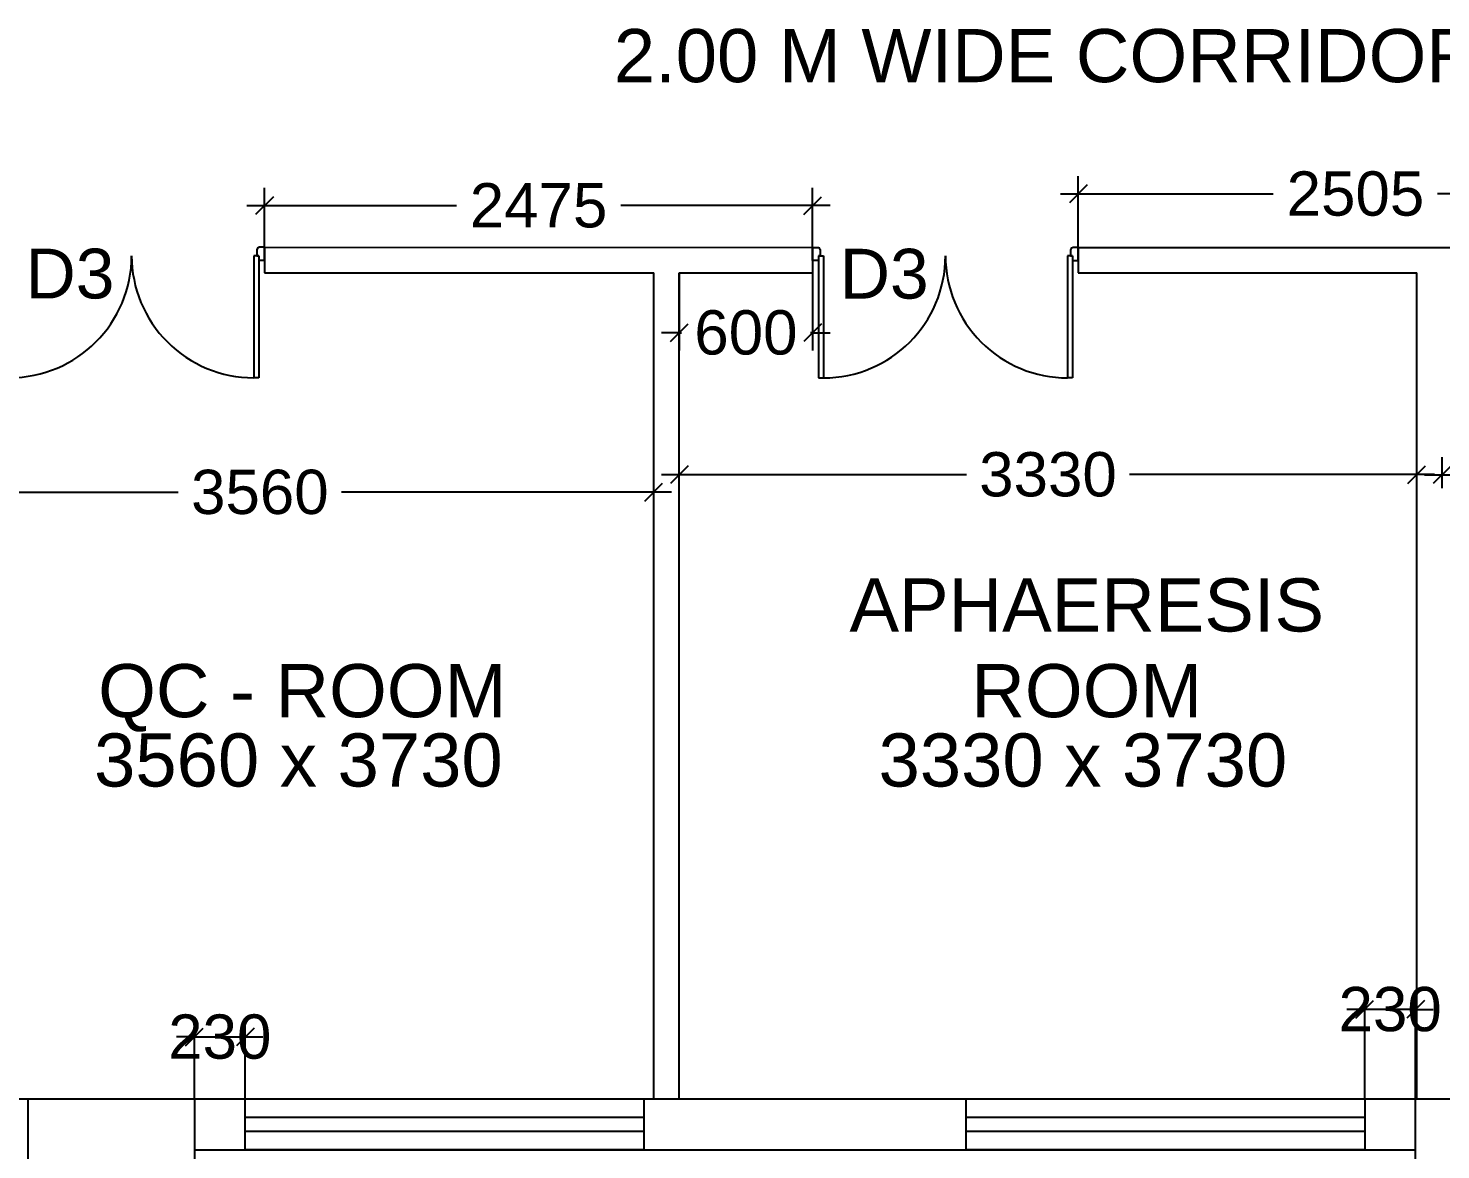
# Model space of a CAD drawing. Extents: x 7897917 to 8423973, y -6487334 to -6173396.
# Drawn here: x 7980594 to 7986973, y -6433034 to -6427969 of the extents above; entities that cross this region are included whole.
import ezdxf
from ezdxf.enums import TextEntityAlignment as Align

# ---------------------------------------------------------------- set-up
doc = ezdxf.new("R2010")
doc.units = 0
doc.header["$LTSCALE"] = 600
doc.header["$MEASUREMENT"] = 0
doc.header["$PDMODE"] = 35
doc.layers.get('0').update_dxf_attribs({"linetype": 'CONTINUOUS'})
doc.layers.get('Defpoints').update_dxf_attribs({"linetype": 'CONTINUOUS'})
for name, color, linetype in [('DIMEN', 5, 'CONTINUOUS'), ('DOOR', 32, 'CONTINUOUS'), ('joinery', 7, 'CONTINUOUS'), ('LA-column', 3, 'CONTINUOUS'), ('REVISIONS', 6, 'CONTINUOUS'), ('Room Dim', 1, 'CONTINUOUS'), ('TEXT', 6, 'CONTINUOUS'), ('Walls', 7, 'CONTINUOUS'), ('WIN', 151, 'CONTINUOUS'), ('Working Dim', 5, 'CONTINUOUS')]:
    doc.layers.add(name, color=color, linetype=linetype)
doc.styles.add('ari', font='arial.ttf')
doc.styles.add('ARIAL', font='arial.ttf')
doc.dimstyles.new('int. dim', dxfattribs={"dimtxt": 450, "dimasz": 80, "dimexe": 80, "dimexo": 0, "dimgap": 70, "dimtad": 0, "dimdec": 0, "dimzin": 12, "dimdsep": 46, "dimtxsty": 'ari', "dimblk": 'OBLIQUE', "dimcen": 2, "dimdle": 80, "dimclrd": 256, "dimclre": 256, "dimclrt": 6, "dimadec": 0, "dimazin": 0, "dimtfac": 1, "dimtdec": 0, "dimtix": 1, "dimtmove": 2, "dimatfit": 3, "dimfxl": 1, "dimtolj": 1, "dimtzin": 0, "dimlwd": -1, "dimlwe": -1, "dimarcsym": 0})

# ---------------------------------------------------------------- blocks, each defined once
blk = doc.blocks.new('_Oblique')
at = {"color": 0, "linetype": 'ByBlock', "lineweight": -2}
blk.add_line((-0.5, -0.5), (0.5, 0.5), dxfattribs=at)
blk = doc.blocks.new('*D1566')
at = {"layer": 'Defpoints', "color": 0, "transparency": 16777216}
for p in [(7990179.1, -6429985.3), (7986979.1, -6430045.4, 13), (7990179.1, -6430045.4, 13)]:
    blk.add_point(p, dxfattribs=at)
at = {"layer": 'Working Dim', "transparency": 16777216}
for p, q in [((7986979.1, -6430045.4), (7986979.1, -6429905.3)), ((7990179.1, -6430045.4), (7990179.1, -6429905.3)), ((7986899.1, -6429985.3), (7988210.8, -6429985.3)), ((7990259.1, -6429985.3), (7988947.3, -6429985.3))]:
    blk.add_line(p, q, dxfattribs=at)
at = {"layer": 'Working Dim', "transparency": 16777216, "xscale": 80, "yscale": 80, "zscale": 80, "rotation": 180}
blk.add_blockref('_Oblique', (7986979.1, -6429985.3), dxfattribs=at)
at = {"layer": 'Working Dim', "transparency": 16777216, "xscale": 80, "yscale": 80, "zscale": 80}
blk.add_blockref('_Oblique', (7990179.1, -6429985.3), dxfattribs=at)
at = {"layer": 'Working Dim', "color": 6, "transparency": 16777216, "insert": (7988579.1, -6429985.3), "char_height": 200, "attachment_point": 5, "style": 'ari'}
blk.add_mtext('\\A1;3200', dxfattribs=at)
blk = doc.blocks.new('*D1575')
at = {"layer": 'Defpoints', "color": 0, "transparency": 16777216}
for p in [(7983418.9, -6430064.2), (7979860.9, -6430124.3, 13), (7983418.9, -6430124.3, 73.4)]:
    blk.add_point(p, dxfattribs=at)
at = {"layer": 'Working Dim', "transparency": 16777216}
for p, q in [((7979860.9, -6430124.3), (7979860.9, -6429984.2)), ((7983418.9, -6430124.3), (7983418.9, -6429984.2)), ((7979780.9, -6430064.2), (7981271.7, -6430064.2)), ((7983498.9, -6430064.2), (7982008.1, -6430064.2))]:
    blk.add_line(p, q, dxfattribs=at)
at = {"layer": 'Working Dim', "transparency": 16777216, "xscale": 80, "yscale": 80, "zscale": 80, "rotation": 180}
blk.add_blockref('_Oblique', (7979860.9, -6430064.2), dxfattribs=at)
at = {"layer": 'Working Dim', "transparency": 16777216, "xscale": 80, "yscale": 80, "zscale": 80}
blk.add_blockref('_Oblique', (7983418.9, -6430064.2), dxfattribs=at)
at = {"layer": 'Working Dim', "color": 6, "transparency": 16777216, "insert": (7981639.9, -6430064.2), "char_height": 200, "attachment_point": 5, "style": 'ari'}
blk.add_mtext('\\A1;3560', dxfattribs=at)
blk = doc.blocks.new('*D1576')
at = {"layer": 'Defpoints', "color": 0, "transparency": 16777216}
for p in [(7986864.1, -6429984.6), (7986864.1, -6430029.2, 13.3), (7983533.9, -6430060.4, -1.9)]:
    blk.add_point(p, dxfattribs=at)
at = {"layer": 'Working Dim', "transparency": 16777216}
for p, q in [((7983533.9, -6430060.4), (7983533.9, -6429904.6)), ((7986864.1, -6430029.2), (7986864.1, -6429904.6)), ((7983453.9, -6429984.6), (7984830.7, -6429984.6)), ((7986944.1, -6429984.6), (7985567.2, -6429984.6))]:
    blk.add_line(p, q, dxfattribs=at)
at = {"layer": 'Working Dim', "transparency": 16777216, "xscale": 80, "yscale": 80, "zscale": 80, "rotation": 180}
blk.add_blockref('_Oblique', (7983533.9, -6429984.6), dxfattribs=at)
at = {"layer": 'Working Dim', "transparency": 16777216, "xscale": 80, "yscale": 80, "zscale": 80}
blk.add_blockref('_Oblique', (7986864.1, -6429984.6), dxfattribs=at)
at = {"layer": 'Working Dim', "color": 6, "transparency": 16777216, "insert": (7985199, -6429984.6), "char_height": 200, "attachment_point": 5, "style": 'ari'}
blk.add_mtext('\\A1;3330', dxfattribs=at)
blk = doc.blocks.new('Z$W@#1275')
at = {"layer": 'DOOR'}
for p, q in [((73.1, 1500), (0, 1500)), ((0, 1500), (0, 1467.1)), ((0, 1467.1), (1.8, 1467.1)), ((11, 1456.1), (11, 1458)), ((11, 1456.1), (47.5, 1456.1)), ((47.5, 1467.1), (736.4, 1467.1)), ((47.5, 1467.1), (47.5, 1438.9)), ((47.5, 1456.1), (47.5, 1467.1)), ((47.5, 1467.1), (73.1, 1467.1)), ((47.5, 1438.9), (736.4, 1438.9)), ((73.1, 1467.1), (73.1, 1500)), ((736.4, 1467.1), (736.4, 1438.9)), ((0, 32.9), (1.8, 32.9)), ((0, 0), (0, 32.9)), ((73.1, 0), (0, 0)), ((11, 43.8), (11, 42)), ((11, 43.8), (47.5, 43.8)), ((47.5, 61.1), (736.4, 61.1)), ((47.5, 32.9), (47.5, 61.1)), ((47.5, 43.8), (47.5, 32.9)), ((47.5, 32.9), (736.4, 32.9)), ((47.5, 32.9), (73.1, 32.9)), ((73.1, 32.9), (73.1, 0)), ((736.4, 32.9), (736.4, 61.1))]:
    blk.add_line(p, q, dxfattribs=at)
for centre, start, end in [((11, 1467.1), 180, 270), ((11, 32.9), 90, 180)]:
    blk.add_arc(centre, 9.13, start, end, dxfattribs=at)
at = {"layer": 'DOOR', "color": 145}
for centre, start, end in [((47.5, 1438.9), 270, 0), ((47.5, 61.1), 0, 90)]:
    blk.add_arc(centre, 688.9, start, end, dxfattribs=at)
blk = doc.blocks.new('*D1659')
at = {"layer": 'Defpoints', "color": 0, "transparency": 16777216}
for p in [(7981574, -6432524.2), (7981344.1, -6432803.9, 18.8), (7981574, -6432803.9, 2.4)]:
    blk.add_point(p, dxfattribs=at)
at = {"layer": 'Working Dim', "transparency": 16777216}
for p, q in [((7981344.1, -6432803.9), (7981344.1, -6432444.2)), ((7981574, -6432803.9), (7981574, -6432444.2)), ((7981344.1, -6432524.2), (7981264.1, -6432524.2)), ((7981344.1, -6432524.2), (7981574, -6432524.2)), ((7981574, -6432524.2), (7981654, -6432524.2))]:
    blk.add_line(p, q, dxfattribs=at)
at = {"layer": 'Working Dim', "transparency": 16777216, "xscale": 80, "yscale": 80, "zscale": 80}
blk.add_blockref('_Oblique', (7981344.1, -6432524.2), dxfattribs=at)
at = {"layer": 'Working Dim', "transparency": 16777216, "xscale": 80, "yscale": 80, "zscale": 80, "rotation": 180}
blk.add_blockref('_Oblique', (7981574, -6432524.2), dxfattribs=at)
at = {"layer": 'Working Dim', "color": 6, "transparency": 16777216, "insert": (7981459, -6432524.2), "char_height": 200, "attachment_point": 5, "style": 'ari'}
blk.add_mtext('\\A1;230', dxfattribs=at)
blk = doc.blocks.new('*D1660')
at = {"layer": 'Defpoints', "color": 0, "transparency": 16777216}
for p in [(7986629.3, -6432399.9), (7986629.3, -6432803.9, 2.4), (7986859.1, -6432803.9, 4.1)]:
    blk.add_point(p, dxfattribs=at)
at = {"layer": 'Working Dim', "transparency": 16777216}
for p, q in [((7986629.3, -6432803.9), (7986629.3, -6432319.9)), ((7986859.1, -6432803.9), (7986859.1, -6432319.9)), ((7986629.3, -6432399.9), (7986549.3, -6432399.9)), ((7986859.1, -6432399.9), (7986629.3, -6432399.9)), ((7986859.1, -6432399.9), (7986939.1, -6432399.9))]:
    blk.add_line(p, q, dxfattribs=at)
at = {"layer": 'Working Dim', "transparency": 16777216, "xscale": 80, "yscale": 80, "zscale": 80}
blk.add_blockref('_Oblique', (7986629.3, -6432399.9), dxfattribs=at)
at = {"layer": 'Working Dim', "transparency": 16777216, "xscale": 80, "yscale": 80, "zscale": 80, "rotation": 180}
blk.add_blockref('_Oblique', (7986859.1, -6432399.9), dxfattribs=at)
at = {"layer": 'Working Dim', "color": 6, "transparency": 16777216, "insert": (7986744.2, -6432399.9), "char_height": 200, "attachment_point": 5, "style": 'ari'}
blk.add_mtext('\\A1;230', dxfattribs=at)
blk = doc.blocks.new('*D1671')
at = {"layer": 'Defpoints', "color": 0, "transparency": 16777216}
for p in [(7983533.9, -6429073.7, 34.2), (7984135.9, -6429073.7, 32.1), (7984135.9, -6429343.9)]:
    blk.add_point(p, dxfattribs=at)
at = {"layer": 'Working Dim', "transparency": 16777216}
for p, q in [((7983533.9, -6429073.7), (7983533.9, -6429423.9)), ((7984135.9, -6429073.7), (7984135.9, -6429423.9)), ((7983533.9, -6429343.9), (7983453.9, -6429343.9)), ((7983533.9, -6429343.9), (7983543.7, -6429343.9)), ((7984135.9, -6429343.9), (7984126, -6429343.9)), ((7984135.9, -6429343.9), (7984215.9, -6429343.9))]:
    blk.add_line(p, q, dxfattribs=at)
at = {"layer": 'Working Dim', "transparency": 16777216, "xscale": 80, "yscale": 80, "zscale": 80}
blk.add_blockref('_Oblique', (7983533.9, -6429343.9), dxfattribs=at)
at = {"layer": 'Working Dim', "transparency": 16777216, "xscale": 80, "yscale": 80, "zscale": 80, "rotation": 180}
blk.add_blockref('_Oblique', (7984135.9, -6429343.9), dxfattribs=at)
at = {"layer": 'Working Dim', "color": 6, "transparency": 16777216, "insert": (7983834.9, -6429343.9), "char_height": 200, "attachment_point": 5, "style": 'ari'}
blk.add_mtext('\\A1;600', dxfattribs=at)
blk = doc.blocks.new('*D2341')
at = {"layer": 'Defpoints', "color": 0, "transparency": 16777216}
for p in [(7984135.9, -6428769.9), (7981660.9, -6428958.1, -49.6), (7984135.9, -6428958.1, 32.1)]:
    blk.add_point(p, dxfattribs=at)
at = {"layer": 'Working Dim', "transparency": 16777216}
for p, q in [((7981660.9, -6428958.1), (7981660.9, -6428689.9)), ((7984135.9, -6428958.1), (7984135.9, -6428689.9)), ((7981580.9, -6428769.9), (7982527.3, -6428769.9)), ((7984215.9, -6428769.9), (7983269.5, -6428769.9))]:
    blk.add_line(p, q, dxfattribs=at)
at = {"layer": 'Working Dim', "transparency": 16777216, "xscale": 80, "yscale": 80, "zscale": 80, "rotation": 180}
blk.add_blockref('_Oblique', (7981660.9, -6428769.9), dxfattribs=at)
at = {"layer": 'Working Dim', "transparency": 16777216, "xscale": 80, "yscale": 80, "zscale": 80}
blk.add_blockref('_Oblique', (7984135.9, -6428769.9), dxfattribs=at)
at = {"layer": 'Working Dim', "color": 6, "transparency": 16777216, "insert": (7982898.4, -6428769.9), "char_height": 200, "attachment_point": 5, "style": 'ari'}
blk.add_mtext('\\A1;2475', dxfattribs=at)
blk = doc.blocks.new('*D2342')
at = {"layer": 'Defpoints', "color": 0, "transparency": 16777216}
for p in [(7987839.1, -6428716.8), (7985335.9, -6428958.7, 32.1), (7987839.1, -6428958.7, 21.5)]:
    blk.add_point(p, dxfattribs=at)
at = {"layer": 'Working Dim', "transparency": 16777216}
for p, q in [((7985335.9, -6428958.7), (7985335.9, -6428636.8)), ((7987839.1, -6428958.7), (7987839.1, -6428636.8)), ((7985255.9, -6428716.8), (7986216.4, -6428716.8)), ((7987919.1, -6428716.8), (7986958.6, -6428716.8))]:
    blk.add_line(p, q, dxfattribs=at)
at = {"layer": 'Working Dim', "transparency": 16777216, "xscale": 80, "yscale": 80, "zscale": 80, "rotation": 180}
blk.add_blockref('_Oblique', (7985335.9, -6428716.8), dxfattribs=at)
at = {"layer": 'Working Dim', "transparency": 16777216, "xscale": 80, "yscale": 80, "zscale": 80}
blk.add_blockref('_Oblique', (7987839.1, -6428716.8), dxfattribs=at)
at = {"layer": 'Working Dim', "color": 6, "transparency": 16777216, "insert": (7986587.5, -6428716.8), "char_height": 200, "attachment_point": 5, "style": 'ari'}
blk.add_mtext('\\A1;2505', dxfattribs=at)

msp = doc.modelspace()

# ---------------------------------------------------------------- linework, layer by layer
at = {"layer": 'LA-column', "color": 2, "flags": 128}
for points, elevation in [([(7981344.05, -6433553.854), (7980594.05, -6433553.854), (7980594.05, -6432803.854), (7981344.05, -6432803.854)], 18.837), ([(7987459.058, -6433403.854), (7986859.058, -6433403.854), (7986859.058, -6432803.854), (7987459.058, -6432803.854)], 4.1)]:
    msp.add_lwpolyline(points, close=True, dxfattribs=dict(at, elevation=elevation))
at = {"layer": 'REVISIONS'}
for p, q in [((7981658.919, -6428958.052, -2.221), (7984135.895, -6428958.686, 24.951)), ((7981660.919, -6428958.051, -98.502), (7981660.919, -6429073.062, -98.29)), ((7984135.895, -6428958.686, 32.073), (7984135.895, -6429073.697, 32.073)), ((7985335.895, -6428958.685, 22.167), (7987839.084, -6428958.685, 15.229)), ((7985335.895, -6428958.685, 30.503), (7985335.895, -6429073.697, 30.714)), ((7981660.919, -6429073.065, 5.408), (7983418.876, -6429073.697, 34.37)), ((7983418.876, -6432803.876, 2.39), (7983418.876, -6429073.697, -2.451)), ((7983533.885, -6429073.697, 34.169), (7984135.895, -6429073.697, 33.968)), ((7983533.885, -6432803.876, 2.39), (7983533.885, -6429073.697, -2.451)), ((7985335.895, -6429073.697, 31.872), (7986864.058, -6429073.697, 28.353)), ((7986864.058, -6432803.854, 17.559), (7986864.058, -6429073.697, 12.718))]:
    msp.add_line(p, q, dxfattribs=at)
at = {"layer": 'Walls', "linetype": 'Continuous'}
for p, q in [((7976993.788, -6432803.871, 2.39), (7980594.05, -6432803.871, 2.39)), ((7981343.957, -6432803.878, 2.39), (7986859.058, -6432803.871, 2.39)), ((7981343.957, -6433033.878, 2.39), (7986859.058, -6433033.871, 2.39))]:
    msp.add_line(p, q, dxfattribs=at)
at = {"layer": 'WIN', "linetype": 'Continuous', "elevation": 2.39}
for points in [[(7981573.957, -6432803.879), (7983373.957, -6432803.879), (7983373.957, -6433033.879), (7981573.957, -6433033.879)], [(7984829.283, -6432803.877), (7986629.283, -6432803.877), (7986629.283, -6433033.877), (7984829.283, -6433033.877)], [(7981573.957, -6432886.662), (7983373.957, -6432886.662), (7983373.957, -6432951.095), (7981573.957, -6432951.095)], [(7984829.283, -6432886.66), (7986629.283, -6432886.66), (7986629.283, -6432951.093), (7984829.283, -6432951.093)]]:
    msp.add_lwpolyline(points, close=True, dxfattribs=at)

# ---------------------------------------------------------------- block references
at = {"layer": 'DIMEN', "xscale": 0.8000117540359497, "yscale": 0.8000117540359497, "zscale": 0.8000117540359497, "rotation": 270}
for p in [(7980460.919, -6428958.051, -49.577), (7984135.895, -6428958.686, 32.073)]:
    msp.add_blockref('Z$W@#1275', p, dxfattribs=at)

# ---------------------------------------------------------------- texts
at = {"layer": 'joinery', "style": 'ari'}
for p in [(7980782.432, -6429189.303, -49.577), (7984459.407, -6429189.937, 32.073)]:
    msp.add_text('D3', height=225, dxfattribs=at).set_placement(p, align=Align.CENTER)
at = {"layer": 'Room Dim', "style": 'ARIAL'}
for s, p in [('3560 x 3730', (7981813.918, -6431393.581, 17.013)), ('3330 x 3730', (7985356.658, -6431393.581, 17.013))]:
    msp.add_text(s, height=240, dxfattribs=at).set_placement(p, align=Align.CENTER)
at = {"layer": 'TEXT', "color": 7, "style": 'ARIAL'}
for s, p in [('2.00 M WIDE CORRIDOR', (7985194.128, -6428212.519)), ('APHAERESIS', (7985374.164, -6430693.4, -25869.312)), ('QC - ROOM', (7981831.424, -6431080.503, -25869.312)), ('ROOM', (7985374.164, -6431080.503, -25869.312))]:
    msp.add_text(s, height=240, dxfattribs=at).set_placement(p, align=Align.CENTER)

# ---------------------------------------------------------------- dimensions: what is measured, and where the dimension line sits
at = {"layer": 'Working Dim'}
for base, p1, p2, text, picture, middle in [((7987839.084, -6428716.793), (7985335.895, -6428958.685, 32.073), (7987839.084, -6428958.684, 21.499), '2505', '*D2342', (7986587.489, -6428716.793)), ((7984135.895, -6429343.897), (7983533.885, -6429073.697, 34.169), (7984135.895, -6429073.697, 32.073), '600', '*D1671', (7983834.89, -6429343.897)), ((7983418.876, -6430064.194, -75.553), (7979860.918, -6430124.348, -62.543), (7983418.876, -6430124.27, -2.161), '3560', '*D1575', (7981639.897, -6430064.194, -75.553))]:
    dim = msp.add_linear_dim(base=base, p1=p1, p2=p2, text=text, dimstyle='int. dim', override={"dimtxt": 200, "dimarcsym": 1}, dxfattribs=at)
    dim.commit()
    dim.dimension.update_dxf_attribs({"geometry": picture, "text_midpoint": middle})
for base, p1, p2, picture, middle in [((7984135.895, -6428769.891), (7981660.919, -6428958.053, -49.577), (7984135.895, -6428958.053, 32.073), '*D2341', (7982898.407, -6428769.891)), ((7986864.058, -6429984.594), (7983533.885, -6430060.45, -1.856), (7986864.058, -6430029.229, 13.273), '*D1576', (7985198.971, -6429984.594)), ((7990179.067, -6429985.281), (7986979.067, -6430045.434, 13.01), (7990179.067, -6430045.434, 13.01), '*D1566', (7988579.067, -6429985.281)), ((7986629.283, -6432399.9), (7986859.058, -6432803.854, 4.1), (7986629.283, -6432803.854, 2.39), '*D1660', (7986744.17, -6432399.9)), ((7981573.957, -6432524.244), (7981344.05, -6432803.854, 18.837), (7981573.957, -6432803.854, 2.39), '*D1659', (7981459.004, -6432524.244))]:
    dim = msp.add_linear_dim(base=base, p1=p1, p2=p2, dimstyle='int. dim', override={"dimtxt": 200, "dimarcsym": 1}, dxfattribs=at)
    dim.commit()
    dim.dimension.update_dxf_attribs({"geometry": picture, "text_midpoint": middle})

doc.saveas('drawing.dxf')
